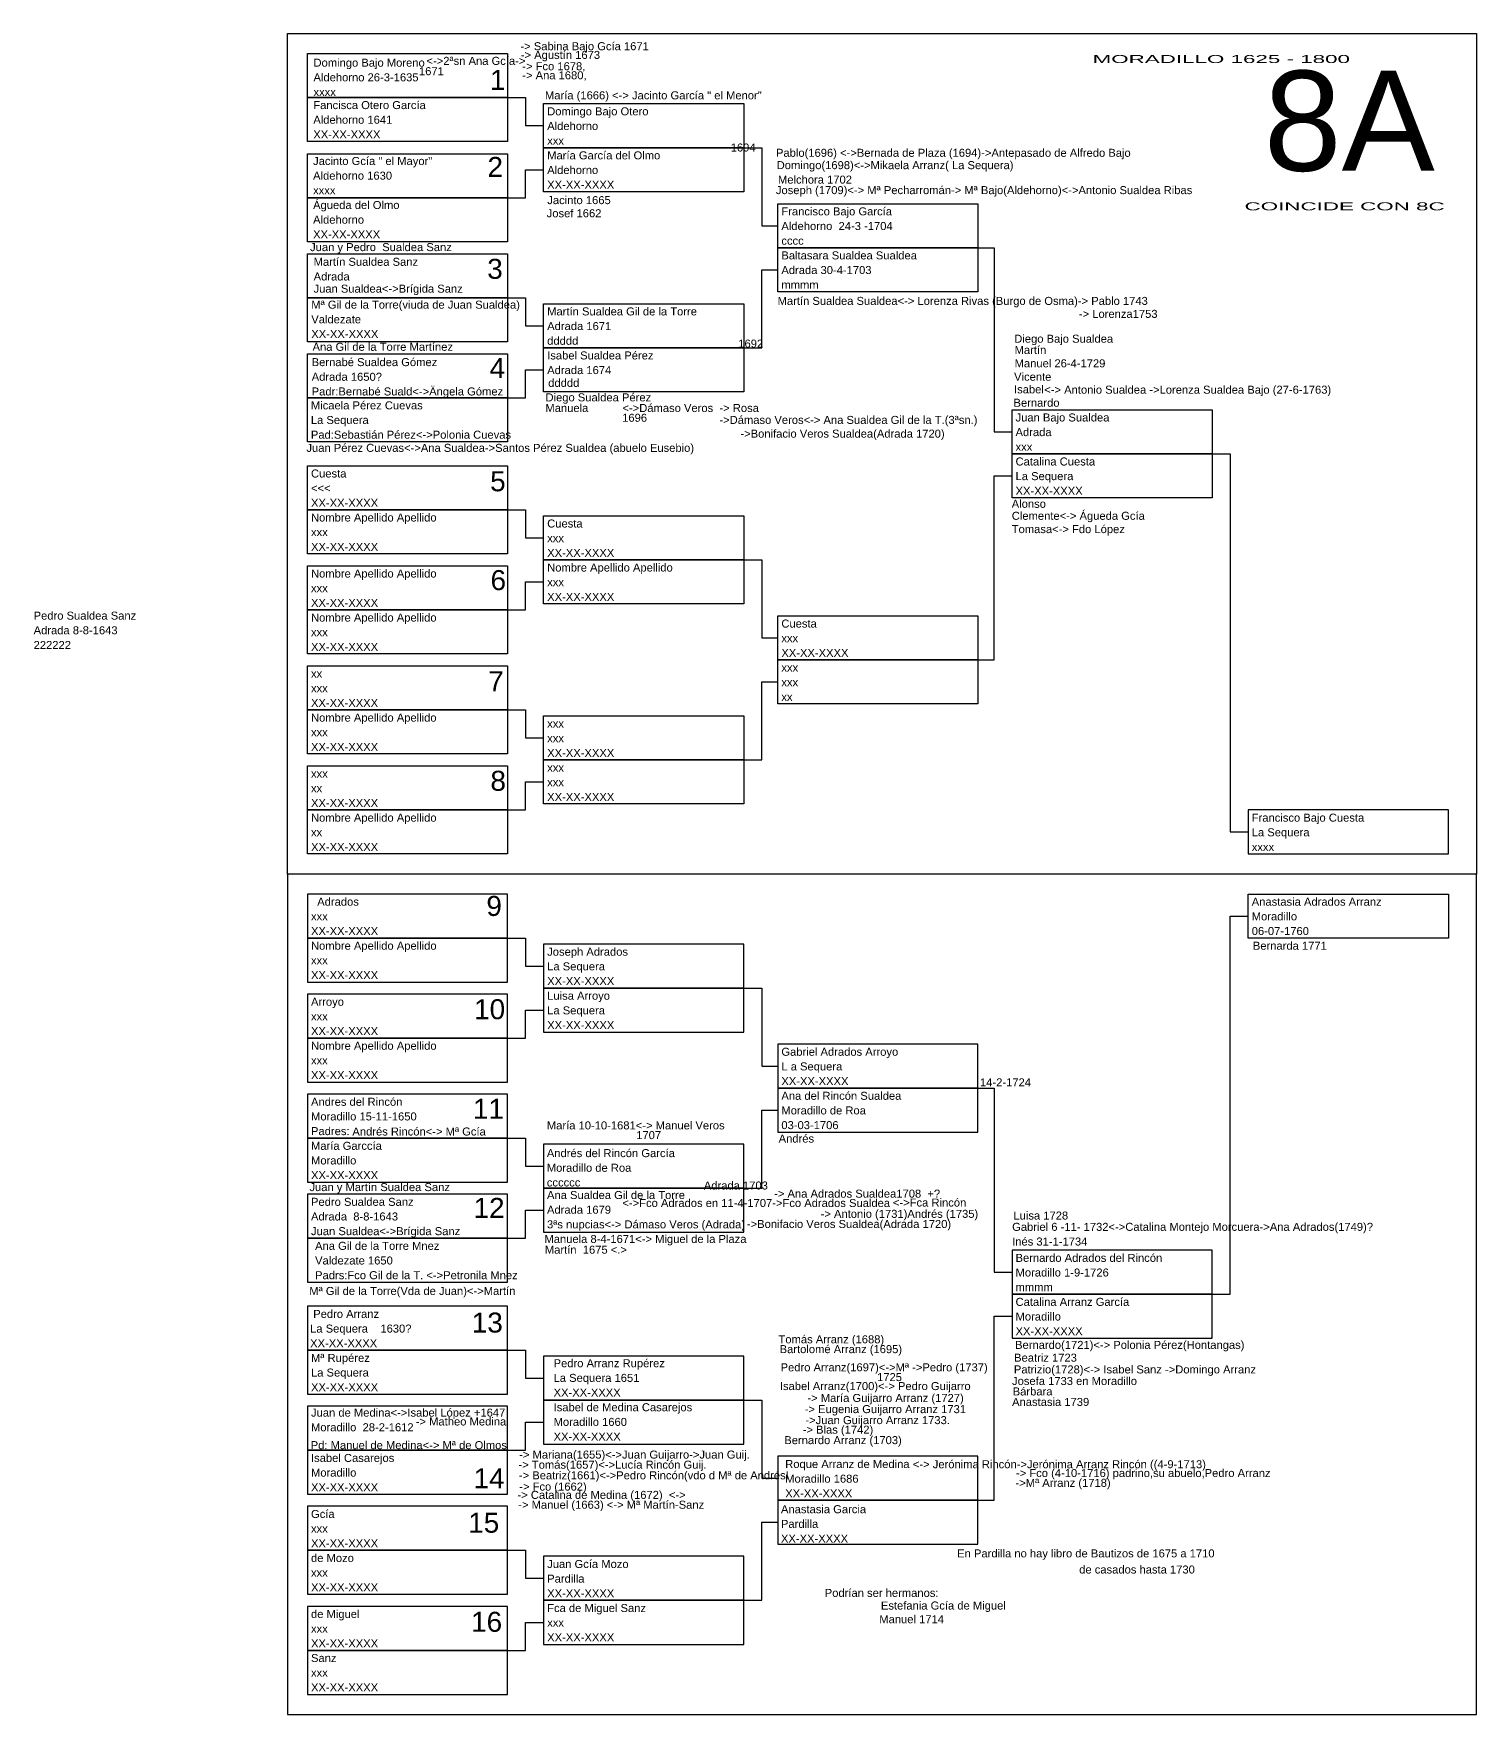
# Model space of a CAD drawing. Header units: millimetres. Extents: x -16844 to 23151, y -8543 to 4892.
# Drawn here: x -3132.7 to -2772.3, y 0 to 420 of the extents above; entities that cross this region are included whole.
import ezdxf
from ezdxf.enums import TextEntityAlignment as Align

# ---------------------------------------------------------------- set-up
doc = ezdxf.new("R2010")
doc.units = ezdxf.units.MM
doc.layers.add('González', color=160, linetype='Continuous')
doc.styles.add('Arial', font='arial.ttf', dxfattribs={"height": 0.01})

# ---------------------------------------------------------------- blocks, each defined once
blk = doc.blocks.new('Hoja superior')
for points in [[(0, 210), (297, 210), (297, 0), (0, 0)], [(5, 205), (55, 205), (55, 194), (5, 194)], [(5, 194), (55, 194), (55, 183), (5, 183)], [(64, 192.5), (114, 192.5), (114, 181.5), (64, 181.5)], [(64, 181.5), (114, 181.5), (114, 170.5), (64, 170.5)], [(5, 180), (55, 180), (55, 169), (5, 169)], [(5, 169), (55, 169), (55, 158), (5, 158)], [(122.5, 167.5), (172.5, 167.5), (172.5, 156.5), (122.5, 156.5)], [(122.5, 156.5), (172.5, 156.5), (172.5, 145.5), (122.5, 145.5)], [(5, 155), (55, 155), (55, 144), (5, 144)], [(5, 144), (55, 144), (55, 133), (5, 133)], [(64, 142.5), (114, 142.5), (114, 131.5), (64, 131.5)], [(64, 131.5), (114, 131.5), (114, 120.5), (64, 120.5)], [(5, 130), (55, 130), (55, 119), (5, 119)], [(5, 119), (55, 119), (55, 108), (5, 108)], [(181, 116), (231, 116), (231, 105), (181, 105)], [(181, 105), (231, 105), (231, 94), (181, 94)], [(5, 102), (55, 102), (55, 91), (5, 91)], [(5, 91), (55, 91), (55, 80), (5, 80)], [(64, 89.5), (114, 89.5), (114, 78.5), (64, 78.5)], [(5, 77), (55, 77), (55, 66), (5, 66)], [(64, 78.5), (114, 78.5), (114, 67.5), (64, 67.5)], [(5, 66), (55, 66), (55, 55), (5, 55)], [(122.5, 64.5), (172.5, 64.5), (172.5, 53.5), (122.5, 53.5)], [(5, 52), (55, 52), (55, 41), (5, 41)], [(122.5, 53.5), (172.5, 53.5), (172.5, 42.5), (122.5, 42.5)], [(5, 41), (55, 41), (55, 30), (5, 30)], [(64, 39.5), (114, 39.5), (114, 28.5), (64, 28.5)], [(5, 27), (55, 27), (55, 16), (5, 16)], [(64, 28.5), (114, 28.5), (114, 17.5), (64, 17.5)], [(5, 16), (55, 16), (55, 5), (5, 5)], [(240, 5), (290, 5), (290, 16), (240, 16)]]:
    blk.add_lwpolyline(points, close=True)
for points in [[(55, 194), (59.5, 194), (59.5, 187), (64, 187)], [(114, 181.5), (118.5, 181.5), (118.5, 162), (122.5, 162)], [(55, 169), (59.5, 169), (59.5, 176), (64, 176)], [(172.5, 156.5), (176.5, 156.5), (176.5, 110.5), (181, 110.5)], [(114, 131.5), (118.5, 131.5), (118.5, 151), (122.5, 151)], [(55, 144), (59.5, 144), (59.5, 137), (64, 137)], [(55, 119), (59.5, 119), (59.5, 126), (64, 126)], [(231, 105), (235.5, 105), (235.5, 10.5), (240, 10.5)], [(172.5, 53.5), (176.5, 53.5), (176.5, 99.5), (181, 99.5)], [(55, 91), (59.5, 91), (59.5, 84), (64, 84)], [(114, 78.5), (118.5, 78.5), (118.5, 59), (122.5, 59)], [(55, 66), (59.5, 66), (59.5, 73), (64, 73)], [(114, 28.5), (118.5, 28.5), (118.5, 48), (122.5, 48)], [(55, 41), (59.5, 41), (59.5, 34), (64, 34)], [(55, 16), (59.5, 16), (59.5, 23), (64, 23)]]:
    blk.add_lwpolyline(points)
blk = doc.blocks.new('Hoja inferior')
for points in [[(0, -210), (297, -210), (297, 0), (0, 0)], [(5, -16), (55, -16), (55, -5), (5, -5)], [(240, -5), (290, -5), (290, -16), (240, -16)], [(5, -27), (55, -27), (55, -16), (5, -16)], [(64, -28.5), (114, -28.5), (114, -17.5), (64, -17.5)], [(64, -39.5), (114, -39.5), (114, -28.5), (64, -28.5)], [(5, -41), (55, -41), (55, -30), (5, -30)], [(5, -52), (55, -52), (55, -41), (5, -41)], [(122.5, -53.5), (172.5, -53.5), (172.5, -42.5), (122.5, -42.5)], [(122.5, -64.5), (172.5, -64.5), (172.5, -53.5), (122.5, -53.5)], [(5, -66), (55, -66), (55, -55), (5, -55)], [(5, -77), (55, -77), (55, -66), (5, -66)], [(64, -78.5), (114, -78.5), (114, -67.5), (64, -67.5)], [(64, -89.5), (114, -89.5), (114, -78.5), (64, -78.5)], [(5, -91), (55, -91), (55, -80), (5, -80)], [(5, -102), (55, -102), (55, -91), (5, -91)], [(181, -105), (231, -105), (231, -94), (181, -94)], [(5, -119), (55, -119), (55, -108), (5, -108)], [(181, -116), (231, -116), (231, -105), (181, -105)], [(5, -130), (55, -130), (55, -119), (5, -119)], [(64, -131.5), (114, -131.5), (114, -120.5), (64, -120.5)], [(5, -144), (55, -144), (55, -133), (5, -133)], [(64, -142.5), (114, -142.5), (114, -131.5), (64, -131.5)], [(5, -155), (55, -155), (55, -144), (5, -144)], [(122.5, -156.5), (172.5, -156.5), (172.5, -145.5), (122.5, -145.5)], [(5, -169), (55, -169), (55, -158), (5, -158)], [(122.5, -167.5), (172.5, -167.5), (172.5, -156.5), (122.5, -156.5)], [(5, -180), (55, -180), (55, -169), (5, -169)], [(64, -181.5), (114, -181.5), (114, -170.5), (64, -170.5)], [(5, -194), (55, -194), (55, -183), (5, -183)], [(64, -192.5), (114, -192.5), (114, -181.5), (64, -181.5)], [(5, -205), (55, -205), (55, -194), (5, -194)]]:
    blk.add_lwpolyline(points, close=True)
for points in [[(231, -105), (235.5, -105), (235.5, -10.5), (240, -10.5)], [(55, -16), (59.5, -16), (59.5, -23), (64, -23)], [(114, -28.5), (118.5, -28.5), (118.5, -48), (122.5, -48)], [(55, -41), (59.5, -41), (59.5, -34), (64, -34)], [(172.5, -53.5), (176.5, -53.5), (176.5, -99.5), (181, -99.5)], [(114, -78.5), (118.5, -78.5), (118.5, -59), (122.5, -59)], [(55, -66), (59.5, -66), (59.5, -73), (64, -73)], [(55, -91), (59.5, -91), (59.5, -84), (64, -84)], [(172.5, -156.5), (176.5, -156.5), (176.5, -110.5), (181, -110.5)], [(55, -119), (59.5, -119), (59.5, -126), (64, -126)], [(114, -131.5), (118.5, -131.5), (118.5, -151), (122.5, -151)], [(55, -144), (59.5, -144), (59.5, -137), (64, -137)], [(114, -181.5), (118.5, -181.5), (118.5, -162), (122.5, -162)], [(55, -169), (59.5, -169), (59.5, -176), (64, -176)], [(55, -194), (59.5, -194), (59.5, -187), (64, -187)]]:
    blk.add_lwpolyline(points)
blk = doc.blocks.new('Casilla')
at = {"style": 'Arial'}
for tag, p in [('NOMBRE', (0.88, 8.08)), ('LUGAR_NACIMIENTO', (0.88, 4.42)), ('FECHA', (0.88, 0.75))]:
    blk.add_attdef(tag, p, '', height=2, dxfattribs=at)
blk = doc.blocks.new('Hermanos')
at = {"style": 'Arial'}
blk.add_attdef('NOMBRE', (0, 0), '', height=2, dxfattribs=at)

msp = doc.modelspace()

# ---------------------------------------------------------------- block references
for name, p, values in [('Hermanos', (-3011.13, 415.85), {'NOMBRE': '-> Sabina Bajo Gcía 1671'}), ('Hermanos', (-3011.04, 413.68), {'NOMBRE': '-> Agustín 1673'}), ('Casilla', (-3063.71, 403.66), {'NOMBRE': 'Domingo Bajo Moreno', 'LUGAR_NACIMIENTO': 'Aldehorno 26-3-1635', 'FECHA': 'xxxx'}), ('Hermanos', (-3038.81, 409.61), {'NOMBRE': '   1671'}), ('Hermanos', (-3034.6, 412.19), {'NOMBRE': '<->2ªsn Ana Gcía->'}), ('Hermanos', (-3010.68, 410.85), {'NOMBRE': '-> Fco 1678,'}), ('Hermanos', (-3010.68, 408.59), {'NOMBRE': '-> Ana 1680,'}), ('Casilla', (-3063.75, 393.06), {'NOMBRE': 'Fancisca Otero García', 'LUGAR_NACIMIENTO': 'Aldehorno 1641', 'FECHA': 'XX-XX-XXXX'}), ('Hermanos', (-3005.01, 403.58), {'NOMBRE': 'María (1666) <-> Jacinto García " el Menor"'}), ('Casilla', (-3005.33, 391.5), {'NOMBRE': 'Domingo Bajo Otero', 'LUGAR_NACIMIENTO': 'Aldehorno', 'FECHA': 'xxx'}), ('Casilla', (-3005.33, 380.5), {'NOMBRE': 'María García del Olmo', 'LUGAR_NACIMIENTO': 'Aldehorno', 'FECHA': 'XX-XX-XXXX'}), ('Hermanos', (-2964.81, 390.54), {'NOMBRE': '        1694'}), ('Casilla', (-3063.81, 379.09), {'NOMBRE': 'Jacinto Gcía " el Mayor"', 'LUGAR_NACIMIENTO': 'Aldehorno 1630', 'FECHA': 'xxxx'}), ('Hermanos', (-2947.12, 386.13), {'NOMBRE': 'Domingo(1698)<->Mikaela Arranz( La Sequera)'}), ('Hermanos', (-2946.8, 382.52), {'NOMBRE': 'Melchora 1702'}), ('Casilla', (-3063.81, 368.09), {'NOMBRE': 'Águeda del Olmo', 'LUGAR_NACIMIENTO': 'Aldehorno ', 'FECHA': 'XX-XX-XXXX'}), ('Hermanos', (-3004.42, 377.39), {'NOMBRE': 'Jacinto 1665'}), ('Hermanos', (-2947.32, 379.89), {'NOMBRE': 'Joseph (1709)<-> Mª Pecharromán-> Mª Bajo(Aldehorno)<->Antonio Sualdea Ribas'}), ('Hermanos', (-3004.57, 374.11), {'NOMBRE': 'Josef 1662'}), ('Casilla', (-2946.83, 366.5), {'NOMBRE': 'Francisco Bajo García', 'LUGAR_NACIMIENTO': 'Aldehorno  24-3 -1704', 'FECHA': 'cccc'}), ('Casilla', (-2946.83, 355.5), {'NOMBRE': 'Baltasara Sualdea Sualdea', 'LUGAR_NACIMIENTO': 'Adrada 30-4-1703', 'FECHA': 'mmmm'}), ('Casilla', (-3064.26, 343.19), {'NOMBRE': 'Mª Gil de la Torre(viuda de Juan Sualdea)', 'LUGAR_NACIMIENTO': 'Valdezate', 'FECHA': 'XX-XX-XXXX'}), ('Casilla', (-3005.33, 341.5), {'NOMBRE': 'Martín Sualdea Gil de la Torre', 'LUGAR_NACIMIENTO': 'Adrada 1671', 'FECHA': 'ddddd'}), ('Hermanos', (-2887.77, 342.76), {'NOMBRE': 'Diego Bajo Sualdea'}), ('Hermanos', (-2962.92, 341.54), {'NOMBRE': '        1692'}), ('Hermanos', (-2887.69, 339.96), {'NOMBRE': 'Martín'}), ('Casilla', (-3064.16, 328.83), {'NOMBRE': 'Bernabé Sualdea Gómez', 'LUGAR_NACIMIENTO': 'Adrada 1650?', 'FECHA': 'Padr:Bernabé Suald<->Ängela Gómez'}), ('Hermanos', (-2887.68, 336.61), {'NOMBRE': 'Manuel 26-4-1729'}), ('Hermanos', (-2887.82, 333.26), {'NOMBRE': 'Vicente'}), ('Hermanos', (-2887.83, 330.11), {'NOMBRE': 'Isabel'}), ('Casilla', (-3064.36, 318.03), {'NOMBRE': 'Micaela Pérez Cuevas', 'LUGAR_NACIMIENTO': 'La Sequera', 'FECHA': 'Pad:Sebastián Pérez<->Polonia Cuevas'}), ('Hermanos', (-3004.87, 328.1), {'NOMBRE': 'Diego Sualdea Pérez'}), ('Hermanos', (-2887.96, 326.76), {'NOMBRE': 'Bernardo'}), ('Hermanos', (-3004.9, 325.45), {'NOMBRE': 'Manuela           <->Dámaso Veros  -> Rosa'}), ('Hermanos', (-3015.99, 323.01), {'NOMBRE': '                                       1696'}), ('Hermanos', (-2961.43, 322.47), {'NOMBRE': '->Dámaso Veros<-> Ana Sualdea Gil de la T.(3ªsn.)'}), ('Casilla', (-2888.33, 315), {'NOMBRE': 'Juan Bajo Sualdea', 'LUGAR_NACIMIENTO': 'Adrada', 'FECHA': 'xxx'}), ('Casilla', (-3064.33, 301), {'NOMBRE': 'Cuesta', 'LUGAR_NACIMIENTO': '<<<', 'FECHA': 'XX-XX-XXXX'}), ('Casilla', (-2888.33, 304), {'NOMBRE': 'Catalina Cuesta', 'LUGAR_NACIMIENTO': 'La Sequera', 'FECHA': 'XX-XX-XXXX'}), ('Hermanos', (-2888.41, 301.51), {'NOMBRE': 'Alonso'}), ('Casilla', (-3064.33, 290), {'NOMBRE': 'Nombre Apellido Apellido', 'LUGAR_NACIMIENTO': 'xxx', 'FECHA': 'XX-XX-XXXX'}), ('Casilla', (-3005.33, 288.5), {'NOMBRE': 'Cuesta', 'LUGAR_NACIMIENTO': 'xxx', 'FECHA': 'XX-XX-XXXX'}), ('Casilla', (-3064.33, 276), {'NOMBRE': 'Nombre Apellido Apellido', 'LUGAR_NACIMIENTO': 'xxx', 'FECHA': 'XX-XX-XXXX'}), ('Casilla', (-3005.33, 277.5), {'NOMBRE': 'Nombre Apellido Apellido', 'LUGAR_NACIMIENTO': 'xxx', 'FECHA': 'XX-XX-XXXX'}), ('Casilla', (-3133.62, 265.48), {'NOMBRE': 'Pedro Sualdea Sanz', 'LUGAR_NACIMIENTO': 'Adrada 8-8-1643', 'FECHA': '222222'}), ('Casilla', (-3064.33, 265), {'NOMBRE': 'Nombre Apellido Apellido', 'LUGAR_NACIMIENTO': 'xxx', 'FECHA': 'XX-XX-XXXX'}), ('Casilla', (-2946.83, 263.5), {'NOMBRE': 'Cuesta', 'LUGAR_NACIMIENTO': 'xxx', 'FECHA': 'XX-XX-XXXX'}), ('Casilla', (-3064.33, 251), {'NOMBRE': 'xx', 'LUGAR_NACIMIENTO': 'xxx', 'FECHA': 'XX-XX-XXXX'}), ('Casilla', (-2946.83, 252.5), {'NOMBRE': 'xxx', 'LUGAR_NACIMIENTO': 'xxx', 'FECHA': 'xx'}), ('Casilla', (-3064.33, 240), {'NOMBRE': 'Nombre Apellido Apellido', 'LUGAR_NACIMIENTO': 'xxx', 'FECHA': 'XX-XX-XXXX'}), ('Casilla', (-3005.33, 238.5), {'NOMBRE': 'xxx', 'LUGAR_NACIMIENTO': 'xxx', 'FECHA': 'XX-XX-XXXX'}), ('Casilla', (-3064.33, 226), {'NOMBRE': 'xxx', 'LUGAR_NACIMIENTO': 'xx', 'FECHA': 'XX-XX-XXXX'}), ('Casilla', (-3005.33, 227.5), {'NOMBRE': 'xxx', 'LUGAR_NACIMIENTO': 'xxx', 'FECHA': 'XX-XX-XXXX'}), ('Casilla', (-3064.33, 215), {'NOMBRE': 'Nombre Apellido Apellido', 'LUGAR_NACIMIENTO': 'xx', 'FECHA': 'XX-XX-XXXX'}), ('Casilla', (-2829.33, 215), {'NOMBRE': 'Francisco Bajo Cuesta', 'LUGAR_NACIMIENTO': 'La Sequera', 'FECHA': 'xxxx'}), ('Casilla', (-3064.33, 194), {'NOMBRE': '  Adrados', 'LUGAR_NACIMIENTO': 'xxx', 'FECHA': 'XX-XX-XXXX'}), ('Casilla', (-2829.33, 194), {'NOMBRE': 'Anastasia Adrados Arranz', 'LUGAR_NACIMIENTO': 'Moradillo', 'FECHA': '06-07-1760'}), ('Casilla', (-3064.33, 183), {'NOMBRE': 'Nombre Apellido Apellido', 'LUGAR_NACIMIENTO': 'xxx', 'FECHA': 'XX-XX-XXXX'}), ('Casilla', (-3005.33, 181.5), {'NOMBRE': 'Joseph Adrados', 'LUGAR_NACIMIENTO': 'La Sequera', 'FECHA': 'XX-XX-XXXX'}), ('Hermanos', (-2828.17, 191.08), {'NOMBRE': 'Bernarda 1771'}), ('Casilla', (-3005.33, 170.5), {'NOMBRE': 'Luisa Arroyo', 'LUGAR_NACIMIENTO': 'La Sequera', 'FECHA': 'XX-XX-XXXX'}), ('Casilla', (-3064.33, 169), {'NOMBRE': 'Arroyo', 'LUGAR_NACIMIENTO': 'xxx', 'FECHA': 'XX-XX-XXXX'}), ('Casilla', (-3064.33, 158), {'NOMBRE': 'Nombre Apellido Apellido', 'LUGAR_NACIMIENTO': 'xxx', 'FECHA': 'XX-XX-XXXX'}), ('Casilla', (-2946.83, 156.5), {'NOMBRE': 'Gabriel Adrados Arroyo', 'LUGAR_NACIMIENTO': 'L a Sequera', 'FECHA': 'XX-XX-XXXX'}), ('Casilla', (-2946.83, 145.5), {'NOMBRE': 'Ana del Rincón Sualdea', 'LUGAR_NACIMIENTO': 'Moradillo de Roa', 'FECHA': '03-03-1706'}), ('Hermanos', (-2896.33, 156.94), {'NOMBRE': '14-2-1724'}), ('Casilla', (-3064.33, 144), {'NOMBRE': 'Andres del Rincón', 'LUGAR_NACIMIENTO': 'Moradillo 15-11-1650', 'FECHA': 'Padres:'}), ('Hermanos', (-3004.53, 146.18), {'NOMBRE': 'María 10-10-1681<-> Manuel Veros'}), ('Casilla', (-3064.33, 133), {'NOMBRE': 'María Garccía', 'LUGAR_NACIMIENTO': 'Moradillo ', 'FECHA': 'XX-XX-XXXX'}), ('Hermanos', (-3053.12, 144.65), {'NOMBRE': 'Andrés Rincón<-> Mª Gcía'}), ('Hermanos', (-2996.95, 143.75), {'NOMBRE': '                   1707'}), ('Hermanos', (-2946.63, 142.89), {'NOMBRE': 'Andrés'}), ('Casilla', (-3005.42, 131.17), {'NOMBRE': 'Andrés del Rincón García', 'LUGAR_NACIMIENTO': 'Moradillo de Roa', 'FECHA': 'cccccc'}), ('Hermanos', (-2965.32, 131.16), {'NOMBRE': 'Adrada 1703'}), ('Casilla', (-3064.33, 119), {'NOMBRE': 'Pedro Sualdea Sanz', 'LUGAR_NACIMIENTO': 'Adrada  8-8-1643', 'FECHA': 'Juan Sualdea<->Brígida Sanz'}), ('Hermanos', (-2918.08, 126.9), {'NOMBRE': '<->Fca Rincón'}), ('Hermanos', (-2887.98, 123.65), {'NOMBRE': 'Luisa 1728'}), ('Casilla', (-3063.31, 108), {'NOMBRE': 'Ana Gil de la Torre Mnez', 'LUGAR_NACIMIENTO': 'Valdezate 1650', 'FECHA': 'Padrs:Fco Gil de la T. <->Petronila Mnez'}), ('Hermanos', (-3005.13, 117.8), {'NOMBRE': 'Manuela 8-4-1671<-> Miguel de la Plaza'}), ('Hermanos', (-3005.03, 115.12), {'NOMBRE': 'Martín  1675 <.>'}), ('Casilla', (-2888.33, 105), {'NOMBRE': 'Bernardo Adrados del Rincón', 'LUGAR_NACIMIENTO': 'Moradillo 1-9-1726', 'FECHA': 'mmmm'}), ('Hermanos', (-3063.88, 104.81), {'NOMBRE': 'Mª Gil de la Torre(Vda de Juan)<->Martín'}), ('Casilla', (-3064.55, 90.99), {'NOMBRE': ' Pedro Arranz', 'LUGAR_NACIMIENTO': 'La Sequera    1630?', 'FECHA': 'XX-XX-XXXX'}), ('Casilla', (-2888.33, 94), {'NOMBRE': 'Catalina Arranz García', 'LUGAR_NACIMIENTO': 'Moradillo', 'FECHA': 'XX-XX-XXXX'}), ('Hermanos', (-2946.66, 92.73), {'NOMBRE': 'Tomás Arranz (1688)'}), ('Hermanos', (-2946.38, 90.27), {'NOMBRE': 'Bartolomé Arranz (1695)'}), ('Hermanos', (-2887.57, 91.33), {'NOMBRE': 'Bernardo(1721)<-> Polonia Pérez(Hontangas)'}), ('Casilla', (-3064.33, 80), {'NOMBRE': 'Mª Rupérez', 'LUGAR_NACIMIENTO': 'La Sequera', 'FECHA': 'XX-XX-XXXX'}), ('Casilla', (-3003.73, 78.67), {'NOMBRE': 'Pedro Arranz Rupérez', 'LUGAR_NACIMIENTO': 'La Sequera 1651', 'FECHA': 'XX-XX-XXXX'}), ('Hermanos', (-2887.81, 88.14), {'NOMBRE': 'Beatriz 1723'}), ('Hermanos', (-2946.14, 85.73), {'NOMBRE': 'Pedro Arranz(1697)<->Mª ->Pedro (1737) '}), ('Hermanos', (-2936.79, 83.28), {'NOMBRE': '                   1725'}), ('Hermanos', (-2888.32, 82.31), {'NOMBRE': 'Josefa 1733 en Moradillo'}), ('Hermanos', (-2946.33, 81.04), {'NOMBRE': 'Isabel Arranz(1700)<-> Pedro Guijarro'}), ('Hermanos', (-2947.2, 78.07), {'NOMBRE': '          -> María Guijarro Arranz (1727)'}), ('Hermanos', (-2888.16, 79.7), {'NOMBRE': 'Bárbara'}), ('Casilla', (-3003.73, 67.67), {'NOMBRE': 'Isabel de Medina Casarejos', 'LUGAR_NACIMIENTO': 'Moradillo 1660', 'FECHA': 'XX-XX-XXXX'}), ('Hermanos', (-2940.12, 75.28), {'NOMBRE': '-> Eugenia Guijarro Arranz 1731'}), ('Hermanos', (-2888.31, 77.08), {'NOMBRE': 'Anastasia 1739'}), ('Hermanos', (-3037.28, 72.19), {'NOMBRE': '-> Matheo Medina'}), ('Hermanos', (-2940.62, 70.15), {'NOMBRE': '-> Blas (1742)'}), ('Hermanos', (-2945.22, 67.53), {'NOMBRE': 'Bernardo Arranz (1703)'}), ('Casilla', (-3064.33, 55), {'NOMBRE': 'Isabel Casarejos', 'LUGAR_NACIMIENTO': 'Moradillo', 'FECHA': 'XX-XX-XXXX'}), ('Hermanos', (-3011.62, 61.4), {'NOMBRE': '-> Tomás(1657)<->Lucía Rincón Guij.'}), ('Hermanos', (-3011.45, 63.92), {'NOMBRE': '-> Mariana(1655)<->Juan Guijarro->Juan Guij.'}), ('Casilla', (-2945.87, 53.48), {'NOMBRE': 'Roque Arranz de Medina', 'LUGAR_NACIMIENTO': 'Moradillo 1686', 'FECHA': 'XX-XX-XXXX'}), ('Hermanos', (-2913.1, 61.51), {'NOMBRE': '<-> Jerónima Rincón->Jerónima Arranz Rincón ((4-9-1713)'}), ('Hermanos', (-3011.51, 58.74), {'NOMBRE': '-> Beatriz(1661)<->Pedro Rincón(vdo d Mª de AndrésI'}), ('Hermanos', (-2887.47, 56.86), {'NOMBRE': '->Mª Arranz (1718)'}), ('Hermanos', (-2887.34, 59.31), {'NOMBRE': '-> Fco (4-10-1716) padrino,su abuelo,Pedro Arranz'}), ('Hermanos', (-3011.87, 53.85), {'NOMBRE': '-> Catalina de Medina (1672)  <->'}), ('Hermanos', (-3011.43, 55.92), {'NOMBRE': '-> Fco (1662) '}), ('Casilla', (-3064.33, 41), {'NOMBRE': 'Gcía', 'LUGAR_NACIMIENTO': 'xxx', 'FECHA': 'XX-XX-XXXX'}), ('Hermanos', (-3012.46, 51.39), {'NOMBRE': ' -> Manuel (1663) <-> Mª Martín-Sanz     '}), ('Casilla', (-2946.93, 42.19), {'NOMBRE': 'Anastasia Garcia', 'LUGAR_NACIMIENTO': 'Pardilla', 'FECHA': 'XX-XX-XXXX'}), ('Casilla', (-3064.33, 30), {'NOMBRE': 'de Mozo', 'LUGAR_NACIMIENTO': 'xxx', 'FECHA': 'XX-XX-XXXX'}), ('Hermanos', (-2902.03, 39.23), {'NOMBRE': 'En Pardilla no hay libro de Bautizos de 1675 a 1710'}), ('Hermanos', (-2901.82, 35.2), {'NOMBRE': '                                       de casados hasta 1730'}), ('Hermanos', (-2935.11, 29.36), {'NOMBRE': 'Podrían ser hermanos:'}), ('Casilla', (-3064.33, 16), {'NOMBRE': 'de Miguel', 'LUGAR_NACIMIENTO': 'xxx', 'FECHA': 'XX-XX-XXXX'}), ('Casilla', (-3064.33, 5), {'NOMBRE': 'Sanz', 'LUGAR_NACIMIENTO': 'xxx', 'FECHA': 'XX-XX-XXXX'})]:
    msp.add_blockref(name, p).add_auto_attribs(values)
ref = msp.add_blockref('Hermanos', (-2880.62, 412.65))
ref.add_attrib('NOMBRE', '        MORADILLO 1625 - 1800', (-2880.62, 412.65), dxfattribs={"height": 2, "style": 'Arial', "width": 2})
ref = msp.add_blockref('Hermanos', (-2947.29, 389.22))
ref.add_attrib('NOMBRE', 'Pablo(1696) <->Bernada de Plaza (1694)->Antepasado de Alfredo Bajo', (-2947.29, 389.22), dxfattribs={"color": 6, "height": 2, "style": 'Arial'})
ref = msp.add_blockref('Hermanos', (-2848.87, 375.84))
ref.add_attrib('NOMBRE', '            COINCIDE CON 8C', (-2848.87, 375.84), dxfattribs={"color": 30, "height": 2, "style": 'Arial', "width": 2})
ref = msp.add_blockref('Casilla', (-3064.56, 364.9))
ref.add_attrib('FECHA', 'Juan y Pedro  Sualdea Sanz', (-3063.68, 365.65), dxfattribs={"height": 2, "style": 'Arial'})
ref = msp.add_blockref('Casilla', (-3063.67, 353.9))
ref.add_attrib('NOMBRE', 'Martín Sualdea Sanz', (-3062.79, 361.98), dxfattribs={"height": 2, "style": 'Arial'})
ref.add_attrib('LUGAR_NACIMIENTO', 'Adrada', (-3062.79, 358.31), dxfattribs={"height": 2, "style": 'Arial'})
ref = msp.add_blockref('Casilla', (-3063.7, 354.52))
ref.add_attrib('FECHA', 'Juan Sualdea<->Brígida Sanz', (-3062.82, 355.27), dxfattribs={"height": 2, "style": 'Arial'})
ref = msp.add_blockref('Casilla', (-2947.76, 344.12))
ref.add_attrib('NOMBRE', 'Martín Sualdea Sualdea<-> Lorenza Rivas (Burgo de Osma)-> Pablo 1743', (-2946.89, 352.21), dxfattribs={"color": 1, "height": 2, "style": 'Arial'})
ref = msp.add_blockref('Casilla', (-2947.78, 340.89))
ref.add_attrib('NOMBRE', '                                                                                                 -> Lorenza1753', (-2946.91, 348.97), dxfattribs={"color": 3, "height": 2, "style": 'Arial'})
ref = msp.add_blockref('Casilla', (-3063.94, 332.66))
ref.add_attrib('NOMBRE', 'Ana Gil de la Torre Martínez', (-3063.06, 340.74), dxfattribs={"height": 2, "style": 'Arial'})
ref = msp.add_blockref('Casilla', (-3005.33, 330.5))
ref.add_attrib('NOMBRE', 'Isabel Sualdea Pérez', (-3004.45, 338.58), dxfattribs={"height": 2, "style": 'Arial'})
ref.add_attrib('LUGAR_NACIMIENTO', 'Adrada 1674', (-3004.45, 334.92), dxfattribs={"height": 2, "style": 'Arial'})
ref = msp.add_blockref('Casilla', (-3005.06, 330.98))
ref.add_attrib('FECHA', 'ddddd', (-3004.19, 331.73), dxfattribs={"height": 2, "style": 'Arial'})
ref = msp.add_blockref('Hermanos', (-2880.28, 330.02))
ref.add_attrib('NOMBRE', '<-> Antonio Sualdea ->Lorenza Sualdea Bajo (27-6-1763)', (-2880.28, 330.02), dxfattribs={"color": 1, "height": 2, "style": 'Arial'})
ref = msp.add_blockref('Casilla', (-2957.06, 318.29))
ref.add_attrib('FECHA', '->Bonifacio Veros Sualdea(Adrada 1720)', (-2956.18, 319.04), dxfattribs={"color": 7, "height": 2, "style": 'Arial'})
ref = msp.add_blockref('Hermanos', (-3064.59, 315.49))
ref.add_attrib('NOMBRE', 'Juan Pérez Cuevas<->Ana Sualdea->Santos Pérez Sualdea (abuelo Eusebio)', (-3064.59, 315.49), dxfattribs={"color": 3, "height": 2, "style": 'Arial'})
ref = msp.add_blockref('Hermanos', (-2888.39, 298.51))
ref.add_attrib('NOMBRE', 'Clemente<-> Águeda Gcía', (-2888.39, 298.51), dxfattribs={"color": 2, "height": 2, "style": 'Arial'})
ref = msp.add_blockref('Hermanos', (-2888.4, 295.18))
ref.add_attrib('NOMBRE', 'Tomasa<-> Fdo López', (-2888.4, 295.18), dxfattribs={"color": 2, "height": 2, "style": 'Arial'})
ref = msp.add_blockref('Casilla', (-3064.72, 130.01))
ref.add_attrib('FECHA', 'Juan y Martín Sualdea Sanz', (-3063.84, 130.76), dxfattribs={"height": 2, "style": 'Arial'})
ref = msp.add_blockref('Casilla', (-3005.38, 120.7))
ref.add_attrib('NOMBRE', 'Ana Sualdea Gil de la Torre', (-3004.5, 128.78), dxfattribs={"height": 2, "style": 'Arial'})
ref.add_attrib('LUGAR_NACIMIENTO', 'Adrada 1679', (-3004.5, 125.11), dxfattribs={"height": 2, "style": 'Arial'})
ref.add_attrib('FECHA', '3ªs nupcias<-> Dámaso Veros (Adrada)', (-3004.5, 121.45), dxfattribs={"color": 7, "height": 2, "style": 'Arial'})
ref = msp.add_blockref('Hermanos', (-2995.1, 129.13))
ref.add_attrib('NOMBRE', '                                                             -> Ana Adrados Sualdea1708  +?', (-2995.1, 129.13), dxfattribs={"color": 254, "height": 2, "style": 'Arial'})
ref = msp.add_blockref('Hermanos', (-2985.66, 126.79))
ref.add_attrib('NOMBRE', '<->Fco Adrados en 11-4-1707->Fco Adrados Sualdea', (-2985.66, 126.79), dxfattribs={"color": 254, "height": 2, "style": 'Arial'})
ref = msp.add_blockref('Hermanos', (-2988.92, 124.08))
ref.add_attrib('NOMBRE', '                                                                    -> Antonio (1731)Andrés (1735)', (-2988.92, 124.08), dxfattribs={"color": 254, "height": 2, "style": 'Arial'})
ref = msp.add_blockref('Casilla', (-2955.44, 120.79))
ref.add_attrib('FECHA', '->Bonifacio Veros Sualdea(Adrada 1720)', (-2954.56, 121.54), dxfattribs={"color": 7, "height": 2, "style": 'Arial'})
ref = msp.add_blockref('Casilla', (-2889.18, 116.41))
ref.add_attrib('LUGAR_NACIMIENTO', 'Gabriel 6 -11- 1732<->Catalina Montejo Morcuera->Ana Adrados(1749)?', (-2888.3, 120.83), dxfattribs={"height": 2, "style": 'Arial'})
ref.add_attrib('FECHA', 'Inés 31-1-1734', (-2888.3, 117.16), dxfattribs={"height": 2, "style": 'Arial'})
ref = msp.add_blockref('Hermanos', (-2887.86, 85.2))
ref.add_attrib('NOMBRE', 'Patrizio(1728)<-> Isabel Sanz ->Domingo Arranz', (-2887.86, 85.2), dxfattribs={"color": 3, "height": 2, "style": 'Arial'})
ref = msp.add_blockref('Casilla', (-3064.33, 66.33))
ref.add_attrib('NOMBRE', 'Juan de Medina<->Isabel López +1647', (-3063.45, 74.41), dxfattribs={"height": 2, "style": 'Arial'})
ref.add_attrib('LUGAR_NACIMIENTO', 'Moradillo  28-2-1612', (-3063.45, 70.75), dxfattribs={"height": 2, "style": 'Arial'})
ref = msp.add_blockref('Casilla', (-2940.83, 64.45))
ref.add_attrib('NOMBRE', '->Juan Guijarro Arranz 1733.', (-2939.95, 72.53), dxfattribs={"color": 253, "height": 2, "style": 'Arial'})
ref = msp.add_blockref('Hermanos', (-3063.52, 66.28))
ref.add_attrib('NOMBRE', 'Pd: Manuel de Medina<-> Mª de Olmos ', (-3063.52, 66.28), dxfattribs={"color": 0, "height": 2, "style": 'Arial'})
ref = msp.add_blockref('Casilla', (-3005.33, 28.5))
ref.add_attrib('NOMBRE', 'Juan Gcía Mozo', (-3004.45, 36.58), dxfattribs={"color": 9, "height": 2, "style": 'Arial'})
ref.add_attrib('LUGAR_NACIMIENTO', 'Pardilla', (-3004.45, 32.92), dxfattribs={"height": 2, "style": 'Arial'})
ref.add_attrib('FECHA', 'XX-XX-XXXX', (-3004.45, 29.25), dxfattribs={"height": 2, "style": 'Arial'})
ref = msp.add_blockref('Casilla', (-3005.33, 17.5))
ref.add_attrib('NOMBRE', 'Fca de Miguel Sanz', (-3004.45, 25.58), dxfattribs={"color": 9, "height": 2, "style": 'Arial'})
ref.add_attrib('LUGAR_NACIMIENTO', 'xxx', (-3004.45, 21.92), dxfattribs={"height": 2, "style": 'Arial'})
ref.add_attrib('FECHA', 'XX-XX-XXXX', (-3004.45, 18.25), dxfattribs={"height": 2, "style": 'Arial'})
ref = msp.add_blockref('Casilla', (-2921.97, 18.12))
ref.add_attrib('NOMBRE', 'Estefania Gcía de Miguel', (-2921.09, 26.2), dxfattribs={"color": 253, "height": 2, "style": 'Arial'})
ref = msp.add_blockref('Casilla', (-2922.37, 14.69))
ref.add_attrib('NOMBRE', 'Manuel 1714', (-2921.49, 22.78), dxfattribs={"color": 253, "height": 2, "style": 'Arial'})
at = {"layer": 'González'}
for name in ['Hoja superior', 'Hoja inferior']:
    msp.add_blockref(name, (-3069.33, 210), dxfattribs=at)

# ---------------------------------------------------------------- texts
at = {"style": 'Arial'}
for s, p in [('1', (-3014.88, 405.93)), ('2', (-3015.49, 384.18)), ('3', (-3015.55, 358.73)), ('4', (-3014.96, 333.92)), ('5', (-3014.82, 305.64)), ('6', (-3014.72, 280.94)), ('7', (-3015.3, 255.66)), ('8', (-3014.75, 230.79)), ('9', (-3015.76, 199.52)), ('10', (-3014.95, 173.71)), ('11', (-3015.25, 148.83)), ('12', (-3015.09, 124.06)), ('13', (-3015.53, 95.41)), ('14', (-3015.08, 56.49)), ('15', (-3016.42, 45.4)), ('16', (-3015.7, 20.64))]:
    msp.add_text(s, height=5, dxfattribs=at).set_placement(p, align=Align.RIGHT)
at = {"layer": 'González', "style": 'Arial'}
msp.add_text('8A', height=25, dxfattribs=at).set_placement((-2782.71, 385.72), align=Align.RIGHT)

doc.saveas('drawing.dxf')
